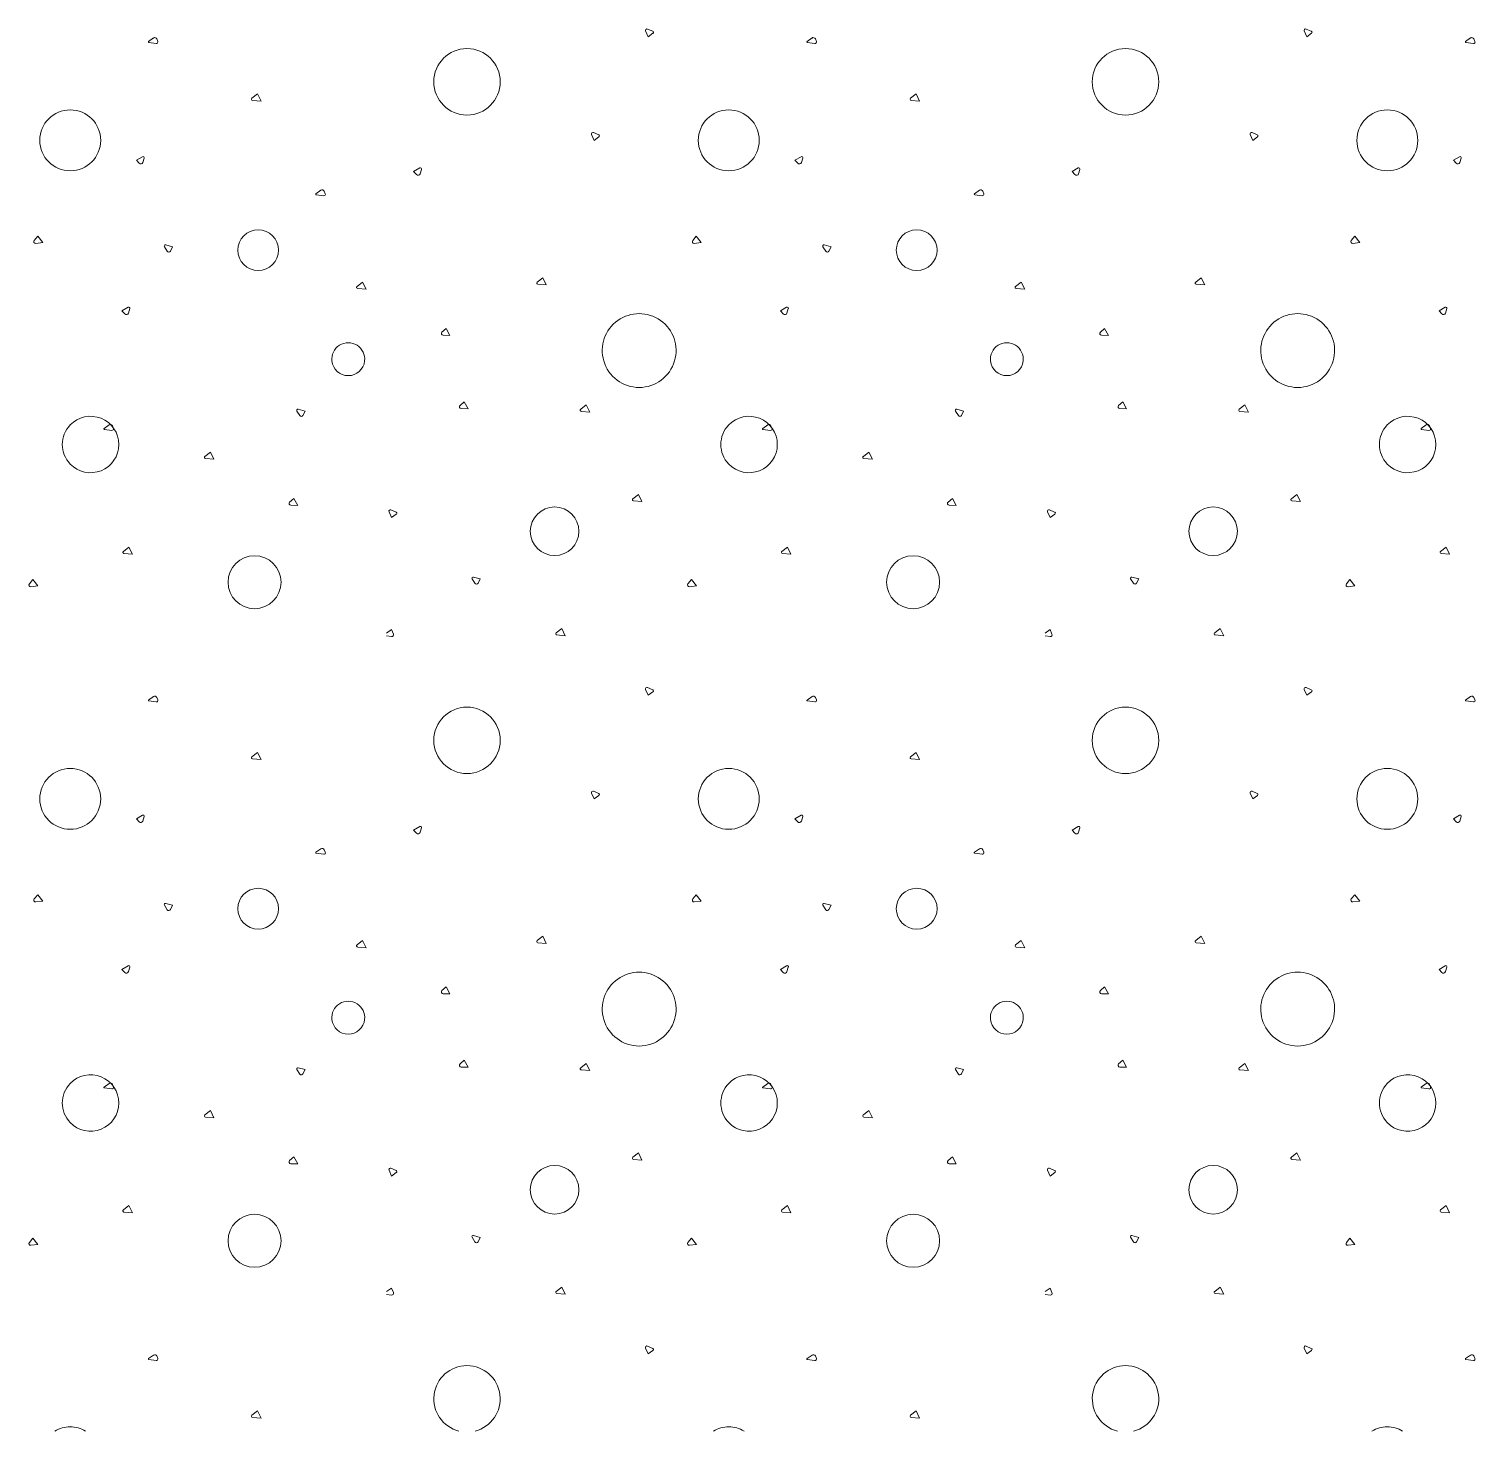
# Model space of a CAD drawing. Header units: millimetres. Extents: x 15 to 2176, y 3 to 641.
# Drawn here: x 356.78 to 391.91, y 18.47 to 52.54 of the extents above; entities that cross this region are included whole.
import ezdxf
from ezdxf.xclip import XClip

# ---------------------------------------------------------------- set-up
doc = ezdxf.new("R2010")
doc.units = ezdxf.units.MM
doc.header["$MEASUREMENT"] = 0
doc.header["$XCLIPFRAME"] = 0
doc.layers.add('A--------P-', color=7, linetype='Continuous')
doc.layers.add('A-L-10--EF-', color=4, linetype='Continuous', lineweight=0)

# ---------------------------------------------------------------- blocks, each defined once
blk = doc.blocks.new('*X2')
at = {"layer": 'A-L-10--EF-'}
for p, q in [((371.76, 52.492), (371.822, 52.351)), ((371.933, 52.484), (371.808, 52.539)), ((371.822, 52.351), (371.938, 52.435)), ((387.76, 52.492), (387.822, 52.351)), ((387.933, 52.484), (387.808, 52.539)), ((387.822, 52.351), (387.938, 52.435)), ((359.683, 52.236), (359.805, 52.322)), ((359.872, 52.189), (359.688, 52.214)), ((359.884, 52.299), (359.91, 52.239)), ((375.683, 52.236), (375.805, 52.322)), ((375.872, 52.189), (375.688, 52.214)), ((375.884, 52.299), (375.91, 52.239)), ((391.683, 52.236), (391.805, 52.322)), ((391.872, 52.189), (391.688, 52.214)), ((391.884, 52.299), (391.91, 52.239)), ((362.196, 50.857), (362.331, 50.962)), ((362.331, 50.962), (362.416, 50.788)), ((378.196, 50.857), (378.331, 50.962)), ((378.331, 50.962), (378.416, 50.788)), ((362.416, 50.788), (362.211, 50.805)), ((378.416, 50.788), (378.211, 50.805)), ((370.448, 49.974), (370.51, 49.834)), ((370.621, 49.967), (370.496, 50.022)), ((370.51, 49.834), (370.626, 49.917)), ((386.448, 49.974), (386.51, 49.834)), ((386.621, 49.967), (386.496, 50.022)), ((386.51, 49.834), (386.626, 49.917)), ((359.536, 49.438), (359.387, 49.352)), ((359.387, 49.352), (359.455, 49.277)), ((359.545, 49.297), (359.578, 49.404)), ((375.536, 49.438), (375.387, 49.352)), ((375.387, 49.352), (375.455, 49.277)), ((375.545, 49.297), (375.578, 49.404)), ((391.536, 49.438), (391.387, 49.352)), ((391.387, 49.352), (391.455, 49.277)), ((391.545, 49.297), (391.578, 49.404)), ((366.271, 49.163), (366.123, 49.077)), ((366.123, 49.077), (366.19, 49.002)), ((366.28, 49.022), (366.313, 49.129)), ((382.271, 49.163), (382.123, 49.077)), ((382.123, 49.077), (382.19, 49.002)), ((382.28, 49.022), (382.313, 49.129)), ((363.749, 48.536), (363.871, 48.621)), ((363.938, 48.489), (363.755, 48.514)), ((363.95, 48.599), (363.976, 48.539)), ((379.749, 48.536), (379.871, 48.621)), ((379.938, 48.489), (379.755, 48.514)), ((379.95, 48.599), (379.976, 48.539)), ((356.905, 47.402), (356.991, 47.506)), ((356.991, 47.506), (357.111, 47.353)), ((372.905, 47.402), (372.991, 47.506)), ((372.991, 47.506), (373.111, 47.353)), ((388.905, 47.402), (388.991, 47.506)), ((388.991, 47.506), (389.111, 47.353)), ((357.111, 47.353), (356.943, 47.332)), ((360.137, 47.141), (360.068, 47.251)), ((360.1, 47.294), (360.265, 47.25)), ((360.265, 47.25), (360.213, 47.145)), ((373.111, 47.353), (372.943, 47.332)), ((376.137, 47.141), (376.068, 47.251)), ((376.1, 47.294), (376.265, 47.25)), ((376.265, 47.25), (376.213, 47.145)), ((389.111, 47.353), (388.943, 47.332)), ((364.75, 46.286), (364.885, 46.391)), ((364.885, 46.391), (364.97, 46.216)), ((369.124, 46.39), (369.26, 46.495)), ((369.26, 46.495), (369.345, 46.321)), ((380.75, 46.286), (380.885, 46.391)), ((380.885, 46.391), (380.97, 46.216)), ((385.124, 46.39), (385.26, 46.495)), ((385.26, 46.495), (385.345, 46.321)), ((364.97, 46.216), (364.765, 46.234)), ((369.345, 46.321), (369.14, 46.338)), ((380.97, 46.216), (380.765, 46.234)), ((385.345, 46.321), (385.14, 46.338)), ((359.185, 45.779), (359.037, 45.693)), ((359.037, 45.693), (359.104, 45.618)), ((359.194, 45.638), (359.227, 45.746)), ((375.185, 45.779), (375.037, 45.693)), ((375.037, 45.693), (375.104, 45.618)), ((375.194, 45.638), (375.227, 45.746)), ((391.185, 45.779), (391.037, 45.693)), ((391.037, 45.693), (391.104, 45.618)), ((391.194, 45.638), (391.227, 45.746)), ((366.81, 45.175), (366.912, 45.264)), ((367.007, 45.095), (366.838, 45.099)), ((366.912, 45.264), (367.007, 45.095)), ((382.81, 45.175), (382.912, 45.264)), ((383.007, 45.095), (382.838, 45.099)), ((382.912, 45.264), (383.007, 45.095)), ((363.358, 43.149), (363.289, 43.258)), ((363.32, 43.302), (363.486, 43.258)), ((363.486, 43.258), (363.433, 43.153)), ((367.251, 43.394), (367.352, 43.483)), ((367.447, 43.314), (367.278, 43.319)), ((367.352, 43.483), (367.447, 43.314)), ((370.184, 43.3), (370.319, 43.405)), ((370.404, 43.231), (370.199, 43.249)), ((370.319, 43.405), (370.404, 43.231)), ((379.358, 43.149), (379.289, 43.258)), ((379.32, 43.302), (379.486, 43.258)), ((379.486, 43.258), (379.433, 43.153)), ((383.251, 43.394), (383.352, 43.483)), ((383.447, 43.314), (383.278, 43.319)), ((383.352, 43.483), (383.447, 43.314)), ((386.184, 43.3), (386.319, 43.405)), ((386.404, 43.231), (386.199, 43.249)), ((386.319, 43.405), (386.404, 43.231)), ((358.604, 42.834), (358.726, 42.92)), ((358.805, 42.897), (358.83, 42.837)), ((374.604, 42.834), (374.726, 42.92)), ((374.805, 42.897), (374.83, 42.837)), ((390.604, 42.834), (390.726, 42.92)), ((390.805, 42.897), (390.83, 42.837)), ((358.792, 42.787), (358.609, 42.812)), ((374.792, 42.787), (374.609, 42.812)), ((390.792, 42.787), (390.609, 42.812)), ((361.05, 42.155), (361.185, 42.261)), ((361.185, 42.261), (361.27, 42.086)), ((377.05, 42.155), (377.185, 42.261)), ((377.185, 42.261), (377.27, 42.086)), ((361.27, 42.086), (361.065, 42.104)), ((377.27, 42.086), (377.065, 42.104)), ((363.11, 41.045), (363.212, 41.134)), ((363.212, 41.134), (363.307, 40.965)), ((371.449, 41.127), (371.585, 41.232)), ((371.585, 41.232), (371.67, 41.058)), ((379.11, 41.045), (379.212, 41.134)), ((379.212, 41.134), (379.307, 40.965)), ((387.449, 41.127), (387.585, 41.232)), ((387.585, 41.232), (387.67, 41.058)), ((363.307, 40.965), (363.138, 40.969)), ((365.526, 40.811), (365.587, 40.671)), ((365.698, 40.804), (365.573, 40.859)), ((371.67, 41.058), (371.464, 41.075)), ((379.307, 40.965), (379.138, 40.969)), ((381.526, 40.811), (381.587, 40.671)), ((381.698, 40.804), (381.573, 40.859)), ((387.67, 41.058), (387.464, 41.075)), ((365.587, 40.671), (365.703, 40.754)), ((381.587, 40.671), (381.703, 40.754)), ((359.071, 39.847), (359.207, 39.953)), ((359.292, 39.778), (359.086, 39.796)), ((359.207, 39.953), (359.292, 39.778)), ((375.071, 39.847), (375.207, 39.953)), ((375.292, 39.778), (375.086, 39.796)), ((375.207, 39.953), (375.292, 39.778)), ((391.071, 39.847), (391.207, 39.953)), ((391.292, 39.778), (391.086, 39.796)), ((391.207, 39.953), (391.292, 39.778)), ((356.787, 39.058), (356.873, 39.162)), ((356.993, 39.009), (356.825, 38.988)), ((356.873, 39.162), (356.993, 39.009)), ((367.613, 39.072), (367.543, 39.182)), ((367.575, 39.225), (367.741, 39.181)), ((367.741, 39.181), (367.688, 39.076)), ((372.787, 39.058), (372.873, 39.162)), ((372.993, 39.009), (372.825, 38.988)), ((372.873, 39.162), (372.993, 39.009)), ((383.613, 39.072), (383.543, 39.182)), ((383.575, 39.225), (383.741, 39.181)), ((383.741, 39.181), (383.688, 39.076)), ((388.787, 39.058), (388.873, 39.162)), ((388.993, 39.009), (388.825, 38.988)), ((388.873, 39.162), (388.993, 39.009)), ((365.466, 37.862), (365.586, 37.947)), ((365.586, 37.947), (365.633, 37.839)), ((369.586, 37.869), (369.721, 37.974)), ((369.721, 37.974), (369.806, 37.8)), ((381.466, 37.862), (381.586, 37.947)), ((381.586, 37.947), (381.633, 37.839)), ((385.586, 37.869), (385.721, 37.974)), ((385.721, 37.974), (385.806, 37.8)), ((365.587, 37.779), (365.466, 37.795)), ((369.806, 37.8), (369.601, 37.818)), ((381.587, 37.779), (381.466, 37.795)), ((385.806, 37.8), (385.601, 37.818)), ((359.683, 36.236), (359.805, 36.322)), ((359.872, 36.189), (359.688, 36.214)), ((359.884, 36.299), (359.91, 36.239)), ((371.76, 36.492), (371.822, 36.351)), ((371.933, 36.484), (371.808, 36.539)), ((371.822, 36.351), (371.938, 36.435)), ((375.683, 36.236), (375.805, 36.322)), ((375.872, 36.189), (375.688, 36.214)), ((375.884, 36.299), (375.91, 36.239)), ((387.76, 36.492), (387.822, 36.351)), ((387.933, 36.484), (387.808, 36.539)), ((387.822, 36.351), (387.938, 36.435)), ((391.683, 36.236), (391.805, 36.322)), ((391.872, 36.189), (391.688, 36.214)), ((391.884, 36.299), (391.91, 36.239)), ((362.196, 34.857), (362.331, 34.962)), ((362.416, 34.788), (362.211, 34.805)), ((362.331, 34.962), (362.416, 34.788)), ((378.196, 34.857), (378.331, 34.962)), ((378.416, 34.788), (378.211, 34.805)), ((378.331, 34.962), (378.416, 34.788)), ((370.448, 33.974), (370.51, 33.834)), ((370.621, 33.967), (370.496, 34.022)), ((370.51, 33.834), (370.626, 33.917)), ((386.448, 33.974), (386.51, 33.834)), ((386.621, 33.967), (386.496, 34.022)), ((386.51, 33.834), (386.626, 33.917)), ((359.536, 33.438), (359.387, 33.352)), ((359.545, 33.297), (359.578, 33.404)), ((375.536, 33.438), (375.387, 33.352)), ((375.545, 33.297), (375.578, 33.404)), ((391.536, 33.438), (391.387, 33.352)), ((391.545, 33.297), (391.578, 33.404)), ((359.387, 33.352), (359.455, 33.277)), ((366.271, 33.163), (366.123, 33.077)), ((366.123, 33.077), (366.19, 33.002)), ((366.28, 33.022), (366.313, 33.129)), ((375.387, 33.352), (375.455, 33.277)), ((382.271, 33.163), (382.123, 33.077)), ((382.123, 33.077), (382.19, 33.002)), ((382.28, 33.022), (382.313, 33.129)), ((391.387, 33.352), (391.455, 33.277)), ((363.749, 32.536), (363.871, 32.621)), ((363.938, 32.489), (363.755, 32.514)), ((363.95, 32.599), (363.976, 32.539)), ((379.749, 32.536), (379.871, 32.621)), ((379.938, 32.489), (379.755, 32.514)), ((379.95, 32.599), (379.976, 32.539)), ((356.905, 31.402), (356.991, 31.506)), ((357.111, 31.353), (356.943, 31.332)), ((356.991, 31.506), (357.111, 31.353)), ((360.1, 31.294), (360.265, 31.25)), ((372.905, 31.402), (372.991, 31.506)), ((373.111, 31.353), (372.943, 31.332)), ((372.991, 31.506), (373.111, 31.353)), ((376.1, 31.294), (376.265, 31.25)), ((388.905, 31.402), (388.991, 31.506)), ((389.111, 31.353), (388.943, 31.332)), ((388.991, 31.506), (389.111, 31.353)), ((360.137, 31.141), (360.068, 31.251)), ((360.265, 31.25), (360.213, 31.145)), ((376.137, 31.141), (376.068, 31.251)), ((376.265, 31.25), (376.213, 31.145)), ((364.75, 30.286), (364.885, 30.391)), ((364.97, 30.216), (364.765, 30.234)), ((364.885, 30.391), (364.97, 30.216)), ((369.124, 30.39), (369.26, 30.495)), ((369.345, 30.321), (369.14, 30.338)), ((369.26, 30.495), (369.345, 30.321)), ((380.75, 30.286), (380.885, 30.391)), ((380.97, 30.216), (380.765, 30.234)), ((380.885, 30.391), (380.97, 30.216)), ((385.124, 30.39), (385.26, 30.495)), ((385.345, 30.321), (385.14, 30.338)), ((385.26, 30.495), (385.345, 30.321)), ((359.185, 29.779), (359.037, 29.693)), ((359.037, 29.693), (359.104, 29.618)), ((359.194, 29.638), (359.227, 29.746)), ((375.185, 29.779), (375.037, 29.693)), ((375.037, 29.693), (375.104, 29.618)), ((375.194, 29.638), (375.227, 29.746)), ((391.185, 29.779), (391.037, 29.693)), ((391.037, 29.693), (391.104, 29.618)), ((391.194, 29.638), (391.227, 29.746)), ((366.81, 29.175), (366.912, 29.264)), ((366.912, 29.264), (367.007, 29.095)), ((382.81, 29.175), (382.912, 29.264)), ((382.912, 29.264), (383.007, 29.095)), ((367.007, 29.095), (366.838, 29.099)), ((383.007, 29.095), (382.838, 29.099)), ((367.251, 27.394), (367.352, 27.483)), ((367.352, 27.483), (367.447, 27.314)), ((383.251, 27.394), (383.352, 27.483)), ((383.352, 27.483), (383.447, 27.314)), ((363.358, 27.149), (363.289, 27.258)), ((363.32, 27.302), (363.486, 27.258)), ((363.486, 27.258), (363.433, 27.153)), ((367.447, 27.314), (367.278, 27.319)), ((370.184, 27.3), (370.319, 27.405)), ((370.404, 27.231), (370.199, 27.249)), ((370.319, 27.405), (370.404, 27.231)), ((379.358, 27.149), (379.289, 27.258)), ((379.32, 27.302), (379.486, 27.258)), ((379.486, 27.258), (379.433, 27.153)), ((383.447, 27.314), (383.278, 27.319)), ((386.184, 27.3), (386.319, 27.405)), ((386.404, 27.231), (386.199, 27.249)), ((386.319, 27.405), (386.404, 27.231)), ((358.604, 26.834), (358.726, 26.92)), ((358.792, 26.787), (358.609, 26.812)), ((358.805, 26.897), (358.83, 26.837)), ((374.604, 26.834), (374.726, 26.92)), ((374.792, 26.787), (374.609, 26.812)), ((374.805, 26.897), (374.83, 26.837)), ((390.604, 26.834), (390.726, 26.92)), ((390.792, 26.787), (390.609, 26.812)), ((390.805, 26.897), (390.83, 26.837)), ((361.05, 26.155), (361.185, 26.261)), ((361.27, 26.086), (361.065, 26.104)), ((361.185, 26.261), (361.27, 26.086)), ((377.05, 26.155), (377.185, 26.261)), ((377.27, 26.086), (377.065, 26.104)), ((377.185, 26.261), (377.27, 26.086)), ((363.11, 25.045), (363.212, 25.134)), ((363.307, 24.965), (363.138, 24.969)), ((363.212, 25.134), (363.307, 24.965)), ((371.449, 25.127), (371.585, 25.232)), ((371.67, 25.058), (371.464, 25.075)), ((371.585, 25.232), (371.67, 25.058)), ((379.11, 25.045), (379.212, 25.134)), ((379.307, 24.965), (379.138, 24.969)), ((379.212, 25.134), (379.307, 24.965)), ((387.449, 25.127), (387.585, 25.232)), ((387.67, 25.058), (387.464, 25.075)), ((387.585, 25.232), (387.67, 25.058)), ((365.526, 24.811), (365.587, 24.671)), ((365.698, 24.804), (365.573, 24.859)), ((365.587, 24.671), (365.703, 24.754)), ((381.526, 24.811), (381.587, 24.671)), ((381.698, 24.804), (381.573, 24.859)), ((381.587, 24.671), (381.703, 24.754)), ((359.071, 23.847), (359.207, 23.953)), ((359.207, 23.953), (359.292, 23.778)), ((375.071, 23.847), (375.207, 23.953)), ((375.207, 23.953), (375.292, 23.778)), ((391.071, 23.847), (391.207, 23.953)), ((391.207, 23.953), (391.292, 23.778)), ((359.292, 23.778), (359.086, 23.796)), ((375.292, 23.778), (375.086, 23.796)), ((391.292, 23.778), (391.086, 23.796)), ((367.575, 23.225), (367.741, 23.181)), ((383.575, 23.225), (383.741, 23.181)), ((356.787, 23.058), (356.873, 23.162)), ((356.993, 23.009), (356.825, 22.988)), ((356.873, 23.162), (356.993, 23.009)), ((367.613, 23.072), (367.543, 23.182)), ((367.741, 23.181), (367.688, 23.076)), ((372.787, 23.058), (372.873, 23.162)), ((372.993, 23.009), (372.825, 22.988)), ((372.873, 23.162), (372.993, 23.009)), ((383.613, 23.072), (383.543, 23.182)), ((383.741, 23.181), (383.688, 23.076)), ((388.787, 23.058), (388.873, 23.162)), ((388.993, 23.009), (388.825, 22.988)), ((388.873, 23.162), (388.993, 23.009)), ((365.466, 21.862), (365.586, 21.947)), ((365.587, 21.779), (365.466, 21.795)), ((365.586, 21.947), (365.633, 21.839)), ((369.586, 21.869), (369.721, 21.974)), ((369.806, 21.8), (369.601, 21.818)), ((369.721, 21.974), (369.806, 21.8)), ((381.466, 21.862), (381.586, 21.947)), ((381.587, 21.779), (381.466, 21.795)), ((381.586, 21.947), (381.633, 21.839)), ((385.586, 21.869), (385.721, 21.974)), ((385.806, 21.8), (385.601, 21.818)), ((385.721, 21.974), (385.806, 21.8)), ((371.76, 20.492), (371.822, 20.351)), ((371.933, 20.484), (371.808, 20.539)), ((371.822, 20.351), (371.938, 20.435)), ((387.76, 20.492), (387.822, 20.351)), ((387.933, 20.484), (387.808, 20.539)), ((387.822, 20.351), (387.938, 20.435)), ((359.683, 20.236), (359.805, 20.322)), ((359.872, 20.189), (359.688, 20.214)), ((359.884, 20.299), (359.91, 20.239)), ((375.683, 20.236), (375.805, 20.322)), ((375.872, 20.189), (375.688, 20.214)), ((375.884, 20.299), (375.91, 20.239)), ((391.683, 20.236), (391.805, 20.322)), ((391.872, 20.189), (391.688, 20.214)), ((391.884, 20.299), (391.91, 20.239)), ((362.196, 18.857), (362.331, 18.962)), ((362.416, 18.788), (362.211, 18.805)), ((362.331, 18.962), (362.416, 18.788)), ((378.196, 18.857), (378.331, 18.962)), ((378.416, 18.788), (378.211, 18.805)), ((378.331, 18.962), (378.416, 18.788))]:
    blk.add_line(p, q, dxfattribs=at)
for centre, radius in [((367.42, 51.257), 0.807), ((383.42, 51.257), 0.807), ((362.347, 47.166), 0.496), ((378.347, 47.166), 0.496), ((369.549, 40.337), 0.59), ((385.549, 40.337), 0.59), ((362.259, 39.098), 0.643), ((378.259, 39.098), 0.643), ((367.42, 35.257), 0.807), ((383.42, 35.257), 0.807), ((362.347, 31.166), 0.496), ((378.347, 31.166), 0.496), ((369.549, 24.337), 0.59), ((385.549, 24.337), 0.59), ((362.259, 23.098), 0.643), ((378.259, 23.098), 0.643)]:
    blk.add_circle(centre, radius, dxfattribs=at)
for centre, radius, start, end in [((371.793, 52.506), 0.036, 66.4475, 203.6221), ((371.922, 52.458), 0.0288, 305.5434, 66.4475), ((387.793, 52.506), 0.036, 66.4475, 203.6221), ((387.922, 52.458), 0.0288, 305.5434, 66.4475), ((359.69, 52.226), 0.012, 125.1139, 262.2885), ((359.835, 52.278), 0.0528, 23.1926, 125.1139), ((359.876, 52.225), 0.036, 262.2885, 23.1926), ((375.69, 52.226), 0.012, 125.1139, 262.2885), ((375.835, 52.278), 0.0528, 23.1926, 125.1139), ((375.876, 52.225), 0.036, 262.2885, 23.1926), ((391.69, 52.226), 0.012, 125.1139, 262.2885), ((391.835, 52.278), 0.0528, 23.1926, 125.1139), ((391.876, 52.225), 0.036, 262.2885, 23.1926), ((362.214, 50.834), 0.0288, 127.9022, 265.0768), ((378.214, 50.834), 0.0288, 127.9022, 265.0768), ((357.78, 49.835), 0.74, 90, 270), ((357.78, 49.835), 0.74, 270, 90), ((373.78, 49.835), 0.74, 90, 270), ((373.78, 49.835), 0.74, 270, 90), ((389.78, 49.835), 0.74, 90, 270), ((389.78, 49.835), 0.74, 270, 90), ((370.481, 49.989), 0.036, 66.4475, 203.6221), ((370.609, 49.941), 0.0288, 305.5434, 66.4475), ((386.481, 49.989), 0.036, 66.4475, 203.6221), ((386.609, 49.941), 0.0288, 305.5434, 66.4475), ((359.494, 49.312), 0.0528, 221.9213, 342.8254), ((359.55, 49.413), 0.0288, 342.8254, 120), ((375.494, 49.312), 0.0528, 221.9213, 342.8254), ((375.55, 49.413), 0.0288, 342.8254, 120), ((391.494, 49.312), 0.0528, 221.9213, 342.8254), ((391.55, 49.413), 0.0288, 342.8254, 120), ((366.23, 49.037), 0.0528, 221.9213, 342.8254), ((366.286, 49.138), 0.0288, 342.8254, 120), ((382.23, 49.037), 0.0528, 221.9213, 342.8254), ((382.286, 49.138), 0.0288, 342.8254, 120), ((363.756, 48.526), 0.012, 125.1139, 262.2885), ((363.902, 48.578), 0.0528, 23.1926, 125.1139), ((363.943, 48.525), 0.036, 262.2885, 23.1926), ((379.756, 48.526), 0.012, 125.1139, 262.2885), ((379.902, 48.578), 0.0528, 23.1926, 125.1139), ((379.943, 48.525), 0.036, 262.2885, 23.1926), ((356.938, 47.375), 0.0432, 140.1139, 277.2885), ((360.092, 47.266), 0.0288, 75.2067, 212.3813), ((360.174, 47.164), 0.0432, 212.3813, 333.2854), ((372.938, 47.375), 0.0432, 140.1139, 277.2885), ((376.092, 47.266), 0.0288, 75.2067, 212.3813), ((376.174, 47.164), 0.0432, 212.3813, 333.2854), ((388.938, 47.375), 0.0432, 140.1139, 277.2885), ((369.142, 46.367), 0.0288, 127.9022, 265.0768), ((385.142, 46.367), 0.0288, 127.9022, 265.0768), ((364.767, 46.263), 0.0288, 127.9022, 265.0768), ((380.767, 46.263), 0.0288, 127.9022, 265.0768), ((359.2, 45.754), 0.0288, 342.8254, 120), ((375.2, 45.754), 0.0288, 342.8254, 120), ((391.2, 45.754), 0.0288, 342.8254, 120), ((359.144, 45.654), 0.0528, 221.9213, 342.8254), ((371.603, 44.727), 0.897, 343.6089, 196.3911), ((375.144, 45.654), 0.0528, 221.9213, 342.8254), ((387.603, 44.727), 0.897, 343.6089, 196.3911), ((391.144, 45.654), 0.0528, 221.9213, 342.8254), ((366.839, 45.143), 0.0432, 131.2386, 268.4132), ((382.839, 45.143), 0.0432, 131.2386, 268.4132), ((364.536, 44.518), 0.4, 353.7067, 186.2933), ((380.536, 44.518), 0.4, 353.7067, 186.2933), ((364.536, 44.518), 0.4, 186.2933, 353.7067), ((371.603, 44.727), 0.897, 196.3911, 343.6089), ((380.536, 44.518), 0.4, 186.2933, 353.7067), ((387.603, 44.727), 0.897, 196.3911, 343.6089), ((363.313, 43.274), 0.0288, 75.2067, 212.3813), ((367.279, 43.362), 0.0432, 131.2386, 268.4132), ((370.201, 43.277), 0.0288, 127.9022, 265.0768), ((379.313, 43.274), 0.0288, 75.2067, 212.3813), ((383.279, 43.362), 0.0432, 131.2386, 268.4132), ((386.201, 43.277), 0.0288, 127.9022, 265.0768), ((358.274, 42.445), 0.686, 136.1287, 223.8713), ((358.274, 42.445), 0.686, 223.8713, 136.1287), ((358.756, 42.876), 0.0528, 23.1926, 125.1139), ((363.395, 43.172), 0.0432, 212.3813, 333.2854), ((374.274, 42.445), 0.686, 136.1287, 223.8713), ((374.274, 42.445), 0.686, 223.8713, 136.1287), ((374.756, 42.876), 0.0528, 23.1926, 125.1139), ((379.395, 43.172), 0.0432, 212.3813, 333.2854), ((390.274, 42.445), 0.686, 136.1287, 223.8713), ((390.274, 42.445), 0.686, 223.8713, 136.1287), ((390.756, 42.876), 0.0528, 23.1926, 125.1139), ((358.611, 42.824), 0.012, 125.1139, 262.2885), ((358.797, 42.823), 0.036, 262.2885, 23.1926), ((374.611, 42.824), 0.012, 125.1139, 262.2885), ((374.797, 42.823), 0.036, 262.2885, 23.1926), ((390.611, 42.824), 0.012, 125.1139, 262.2885), ((390.797, 42.823), 0.036, 262.2885, 23.1926), ((361.067, 42.133), 0.0288, 127.9022, 265.0768), ((377.067, 42.133), 0.0288, 127.9022, 265.0768), ((371.467, 41.104), 0.0288, 127.9022, 265.0768), ((387.467, 41.104), 0.0288, 127.9022, 265.0768), ((363.139, 41.013), 0.0432, 131.2386, 268.4132), ((365.559, 40.826), 0.036, 66.4475, 203.6221), ((365.687, 40.778), 0.0288, 305.5434, 66.4475), ((379.139, 41.013), 0.0432, 131.2386, 268.4132), ((381.559, 40.826), 0.036, 66.4475, 203.6221), ((381.687, 40.778), 0.0288, 305.5434, 66.4475), ((359.089, 39.825), 0.0288, 127.9022, 265.0768), ((375.089, 39.825), 0.0288, 127.9022, 265.0768), ((391.089, 39.825), 0.0288, 127.9022, 265.0768), ((356.82, 39.03), 0.0432, 140.1139, 277.2885), ((367.568, 39.197), 0.0288, 75.2067, 212.3813), ((367.649, 39.095), 0.0432, 212.3813, 333.2854), ((372.82, 39.03), 0.0432, 140.1139, 277.2885), ((383.568, 39.197), 0.0288, 75.2067, 212.3813), ((383.649, 39.095), 0.0432, 212.3813, 333.2854), ((388.82, 39.03), 0.0432, 140.1139, 277.2885), ((365.593, 37.822), 0.0432, 262.2885, 23.1926), ((369.603, 37.846), 0.0288, 127.9022, 265.0768), ((381.593, 37.822), 0.0432, 262.2885, 23.1926), ((385.603, 37.846), 0.0288, 127.9022, 265.0768), ((371.793, 36.506), 0.036, 66.4475, 203.6221), ((387.793, 36.506), 0.036, 66.4475, 203.6221), ((359.69, 36.226), 0.012, 125.1139, 262.2885), ((359.835, 36.278), 0.0528, 23.1926, 125.1139), ((359.876, 36.225), 0.036, 262.2885, 23.1926), ((371.922, 36.458), 0.0288, 305.5434, 66.4475), ((375.69, 36.226), 0.012, 125.1139, 262.2885), ((375.835, 36.278), 0.0528, 23.1926, 125.1139), ((375.876, 36.225), 0.036, 262.2885, 23.1926), ((387.922, 36.458), 0.0288, 305.5434, 66.4475), ((391.69, 36.226), 0.012, 125.1139, 262.2885), ((391.835, 36.278), 0.0528, 23.1926, 125.1139), ((391.876, 36.225), 0.036, 262.2885, 23.1926), ((362.214, 34.834), 0.0288, 127.9022, 265.0768), ((378.214, 34.834), 0.0288, 127.9022, 265.0768), ((357.78, 33.835), 0.74, 90, 270), ((357.78, 33.835), 0.74, 270, 90), ((373.78, 33.835), 0.74, 90, 270), ((373.78, 33.835), 0.74, 270, 90), ((389.78, 33.835), 0.74, 90, 270), ((389.78, 33.835), 0.74, 270, 90), ((370.481, 33.989), 0.036, 66.4475, 203.6221), ((370.609, 33.941), 0.0288, 305.5434, 66.4475), ((386.481, 33.989), 0.036, 66.4475, 203.6221), ((386.609, 33.941), 0.0288, 305.5434, 66.4475), ((359.55, 33.413), 0.0288, 342.8254, 120), ((375.55, 33.413), 0.0288, 342.8254, 120), ((391.55, 33.413), 0.0288, 342.8254, 120), ((359.494, 33.312), 0.0528, 221.9213, 342.8254), ((366.286, 33.138), 0.0288, 342.8254, 120), ((375.494, 33.312), 0.0528, 221.9213, 342.8254), ((382.286, 33.138), 0.0288, 342.8254, 120), ((391.494, 33.312), 0.0528, 221.9213, 342.8254), ((366.23, 33.037), 0.0528, 221.9213, 342.8254), ((382.23, 33.037), 0.0528, 221.9213, 342.8254), ((363.756, 32.526), 0.012, 125.1139, 262.2885), ((363.902, 32.578), 0.0528, 23.1926, 125.1139), ((363.943, 32.525), 0.036, 262.2885, 23.1926), ((379.756, 32.526), 0.012, 125.1139, 262.2885), ((379.902, 32.578), 0.0528, 23.1926, 125.1139), ((379.943, 32.525), 0.036, 262.2885, 23.1926), ((356.938, 31.375), 0.0432, 140.1139, 277.2885), ((360.092, 31.266), 0.0288, 75.2067, 212.3813), ((372.938, 31.375), 0.0432, 140.1139, 277.2885), ((376.092, 31.266), 0.0288, 75.2067, 212.3813), ((388.938, 31.375), 0.0432, 140.1139, 277.2885), ((360.174, 31.164), 0.0432, 212.3813, 333.2854), ((376.174, 31.164), 0.0432, 212.3813, 333.2854), ((364.767, 30.263), 0.0288, 127.9022, 265.0768), ((369.142, 30.367), 0.0288, 127.9022, 265.0768), ((380.767, 30.263), 0.0288, 127.9022, 265.0768), ((385.142, 30.367), 0.0288, 127.9022, 265.0768), ((359.144, 29.654), 0.0528, 221.9213, 342.8254), ((359.2, 29.754), 0.0288, 342.8254, 120), ((371.603, 28.727), 0.897, 343.6089, 196.3911), ((375.144, 29.654), 0.0528, 221.9213, 342.8254), ((375.2, 29.754), 0.0288, 342.8254, 120), ((387.603, 28.727), 0.897, 343.6089, 196.3911), ((391.144, 29.654), 0.0528, 221.9213, 342.8254), ((391.2, 29.754), 0.0288, 342.8254, 120), ((366.839, 29.143), 0.0432, 131.2386, 268.4132), ((382.839, 29.143), 0.0432, 131.2386, 268.4132), ((364.536, 28.518), 0.4, 353.7067, 186.2933), ((380.536, 28.518), 0.4, 353.7067, 186.2933), ((364.536, 28.518), 0.4, 186.2933, 353.7067), ((371.603, 28.727), 0.897, 196.3911, 343.6089), ((380.536, 28.518), 0.4, 186.2933, 353.7067), ((387.603, 28.727), 0.897, 196.3911, 343.6089), ((358.274, 26.445), 0.686, 223.8713, 136.1287), ((363.313, 27.274), 0.0288, 75.2067, 212.3813), ((363.395, 27.172), 0.0432, 212.3813, 333.2854), ((367.279, 27.362), 0.0432, 131.2386, 268.4132), ((370.201, 27.277), 0.0288, 127.9022, 265.0768), ((374.274, 26.445), 0.686, 223.8713, 136.1287), ((379.313, 27.274), 0.0288, 75.2067, 212.3813), ((379.395, 27.172), 0.0432, 212.3813, 333.2854), ((383.279, 27.362), 0.0432, 131.2386, 268.4132), ((386.201, 27.277), 0.0288, 127.9022, 265.0768), ((390.274, 26.445), 0.686, 223.8713, 136.1287), ((358.274, 26.445), 0.686, 136.1287, 223.8713), ((358.611, 26.824), 0.012, 125.1139, 262.2885), ((358.756, 26.876), 0.0528, 23.1926, 125.1139), ((358.797, 26.823), 0.036, 262.2885, 23.1926), ((374.274, 26.445), 0.686, 136.1287, 223.8713), ((374.611, 26.824), 0.012, 125.1139, 262.2885), ((374.756, 26.876), 0.0528, 23.1926, 125.1139), ((374.797, 26.823), 0.036, 262.2885, 23.1926), ((390.274, 26.445), 0.686, 136.1287, 223.8713), ((390.611, 26.824), 0.012, 125.1139, 262.2885), ((390.756, 26.876), 0.0528, 23.1926, 125.1139), ((390.797, 26.823), 0.036, 262.2885, 23.1926), ((361.067, 26.133), 0.0288, 127.9022, 265.0768), ((377.067, 26.133), 0.0288, 127.9022, 265.0768), ((363.139, 25.013), 0.0432, 131.2386, 268.4132), ((371.467, 25.104), 0.0288, 127.9022, 265.0768), ((379.139, 25.013), 0.0432, 131.2386, 268.4132), ((387.467, 25.104), 0.0288, 127.9022, 265.0768), ((365.559, 24.826), 0.036, 66.4475, 203.6221), ((365.687, 24.778), 0.0288, 305.5434, 66.4475), ((381.559, 24.826), 0.036, 66.4475, 203.6221), ((381.687, 24.778), 0.0288, 305.5434, 66.4475), ((359.089, 23.825), 0.0288, 127.9022, 265.0768), ((375.089, 23.825), 0.0288, 127.9022, 265.0768), ((391.089, 23.825), 0.0288, 127.9022, 265.0768), ((367.568, 23.197), 0.0288, 75.2067, 212.3813), ((383.568, 23.197), 0.0288, 75.2067, 212.3813), ((356.82, 23.03), 0.0432, 140.1139, 277.2885), ((367.649, 23.095), 0.0432, 212.3813, 333.2854), ((372.82, 23.03), 0.0432, 140.1139, 277.2885), ((383.649, 23.095), 0.0432, 212.3813, 333.2854), ((388.82, 23.03), 0.0432, 140.1139, 277.2885), ((365.593, 21.822), 0.0432, 262.2885, 23.1926), ((369.603, 21.846), 0.0288, 127.9022, 265.0768), ((381.593, 21.822), 0.0432, 262.2885, 23.1926), ((385.603, 21.846), 0.0288, 127.9022, 265.0768), ((371.793, 20.506), 0.036, 66.4475, 203.6221), ((371.922, 20.458), 0.0288, 305.5434, 66.4475), ((387.793, 20.506), 0.036, 66.4475, 203.6221), ((387.922, 20.458), 0.0288, 305.5434, 66.4475), ((359.69, 20.226), 0.012, 125.1139, 262.2885), ((359.835, 20.278), 0.0528, 23.1926, 125.1139), ((359.876, 20.225), 0.036, 262.2885, 23.1926), ((367.42, 19.257), 0.807, 284.171, 255.829), ((375.69, 20.226), 0.012, 125.1139, 262.2885), ((375.835, 20.278), 0.0528, 23.1926, 125.1139), ((375.876, 20.225), 0.036, 262.2885, 23.1926), ((383.42, 19.257), 0.807, 284.171, 255.829), ((391.69, 20.226), 0.012, 125.1139, 262.2885), ((391.835, 20.278), 0.0528, 23.1926, 125.1139), ((391.876, 20.225), 0.036, 262.2885, 23.1926), ((362.214, 18.834), 0.0288, 127.9022, 265.0768), ((378.214, 18.834), 0.0288, 127.9022, 265.0768), ((357.78, 17.835), 0.74, 90, 120.2431), ((357.78, 17.835), 0.74, 59.7569, 90), ((373.78, 17.835), 0.74, 90, 120.2431), ((373.78, 17.835), 0.74, 59.7569, 90), ((389.78, 17.835), 0.74, 90, 120.2431), ((389.78, 17.835), 0.74, 59.7569, 90)]:
    blk.add_arc(centre, radius, start, end, dxfattribs=at)
blk = doc.blocks.new('Drawing_1_1', base_point=(268.282, 329.559))
blk.add_blockref('*X2', (0, 0))

msp = doc.modelspace()

# ---------------------------------------------------------------- block references
at = {"layer": 'A--------P-'}
ref = msp.add_blockref('Drawing_1_1', (268.282, 329.559), dxfattribs=at)
XClip(ref).set_block_clipping_path([(14.9798483411, 18.4741086751), (521.5845035658, 640.6436337123)])

doc.saveas('drawing.dxf')
